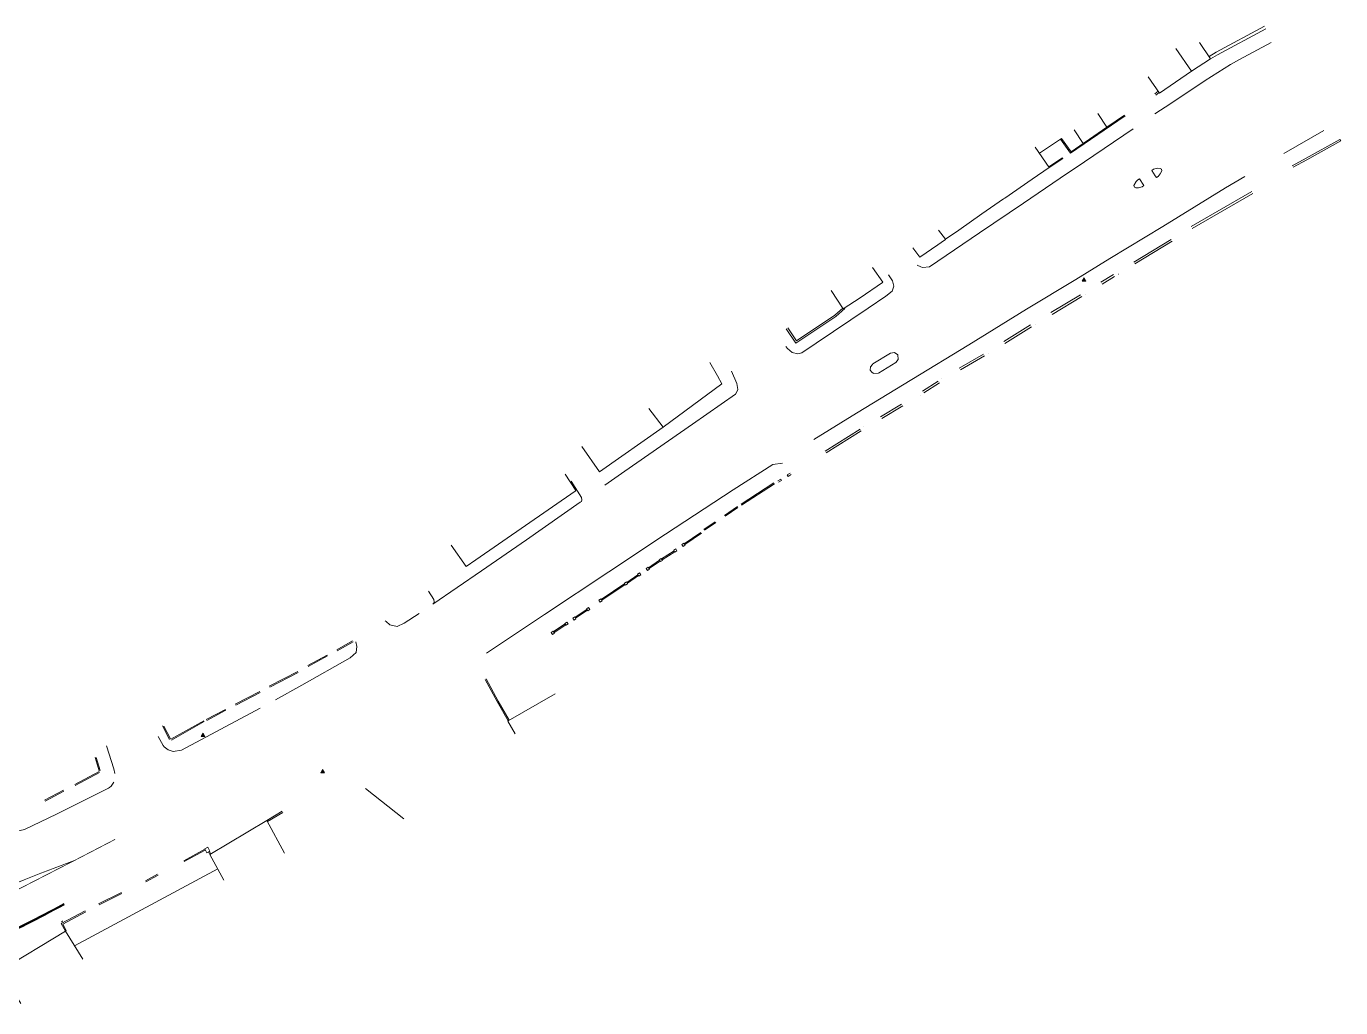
# Model space of a CAD drawing. Header units: metres. Extents: x 375221 to 375761, y 165693 to 166053.
# Drawn here: x 375574.4 to 375761.5, y 165913.7 to 166053.4 of the extents above; entities that cross this region are included whole.
import ezdxf

# ---------------------------------------------------------------- set-up
doc = ezdxf.new("R2010")
doc.units = ezdxf.units.M
doc.linetypes.add('1004', pattern=[6, 4, -2])
doc.layers.add('$03 Existing KERB', color=252, linetype='Continuous', lineweight=0)
for name, color, linetype in [('$03 Proposed kerbs', 7, 'Continuous'), ('$03 Traffic signs', 7, 'Continuous'), ('BUILDING', 8, 'Continuous'), ('CONTROL', 8, 'Continuous'), ('KERB', 7, 'Continuous'), ('WALL', 8, 'Continuous')]:
    doc.layers.add(name, color=color, linetype=linetype)

# ---------------------------------------------------------------- blocks, each defined once
blk = doc.blocks.new('Traffic sign')
at = {"layer": '$03 Traffic signs', "linetype": 'Continuous', "const_width": 0.075}
blk.add_lwpolyline([(-0.06, 0, 1), (0.06, 0, 1)], format="xyb", close=True, dxfattribs=at)
at = {"layer": '$03 Traffic signs', "linetype": 'Continuous', "const_width": 0.05}
blk.add_lwpolyline([(0.03, 0.23), (0.2, -0.12)], dxfattribs=at)

msp = doc.modelspace()

# ---------------------------------------------------------------- linework, layer by layer
at = {"layer": '$03 Existing KERB', "flags": 128}
msp.add_lwpolyline([(375586.82, 165945.77), (375586.44, 165945.22), (375586.21, 165945.04), (375586.06, 165944.92), (375578.69, 165941.21), (375574.13, 165939.04), (375573.06, 165938.79), (375572.53, 165938.85), (375572.38, 165938.9), (375569.07, 165939.91), (375566.39, 165940.95)], dxfattribs=at)
at = {"layer": '$03 Proposed kerbs', "linetype": 'Continuous'}
for points in [[(375579.7, 165928.44), (375578.88, 165928, -0.013818), (375568.47, 165922.78, 0.435534), (375568.02, 165921.39), (375568.31, 165920.87)], [(375579.75, 165928.32), (375578.94, 165927.89, -0.013818), (375568.53, 165922.67, 0.435534), (375568.13, 165921.45), (375568.42, 165920.94)]]:
    msp.add_lwpolyline(points, format="xyb", dxfattribs=at)
at = {"linetype": '1004', "const_width": 0.1}
for points in [[(375587.03, 165937.64), (375581.23, 165934.63, 0.015629), (375565.97, 165928.49), (375541.1, 165917.53), (375539.41, 165916.33)], [(375581.6, 165934.82, -0.00863), (375554.2, 165921.15, 0.022183), (375541.09, 165913.72, 10.467389)]]:
    msp.add_lwpolyline(points, format="xyb", dxfattribs=at)
at = {"layer": 'BUILDING', "color": 2, "lineweight": 0}
for p, q in [((375738.05, 166050.2), (375740.25, 166046.97)), ((375728.19, 166038.98), (375726.91, 166040.93)), ((375724.85, 166036.68), (375723.57, 166038.62)), ((375721.6, 166037.29), (375718.6, 166035.32)), ((375581.25, 165922.47), (375601.62, 165933.44))]:
    msp.add_line(p, q, dxfattribs=at)
at = {"layer": 'BUILDING', "color": 7, "lineweight": 0}
for p, q in [((375735.52, 166044.13), (375735.03, 166043.74)), ((375735.17, 166043.56), (375735.65, 166043.95))]:
    msp.add_line(p, q, dxfattribs=at)
at = {"layer": 'BUILDING', "color": 2, "lineweight": 0, "flags": 128}
for points in [[(375741.39, 166051.07), (375742.98, 166048.74), (375740.25, 166046.97), (375740.27, 166046.95), (375735.72, 166043.84), (375735.72, 166043.84), (375735.72, 166043.84), (375734.11, 166046.17)], [(375728.19, 166038.99), (375723.12, 166035.49), (375723.12, 166035.49), (375721.74, 166037.39), (375721.6, 166037.29), (375721.6, 166037.29)], [(375718.01, 166036.17), (375720.01, 166033.25), (375717.58, 166031.59), (375713.66, 166028.9), (375713.49, 166028.81), (375710.43, 166026.67), (375707.11, 166024.35), (375707.11, 166024.35), (375705.23, 166023.04), (375704.26, 166024.36), (375704.26, 166024.36)], [(375705.23, 166023.04), (375705.24, 166023.03), (375704.64, 166022.61), (375704.12, 166022.25), (375701.56, 166020.51), (375700.57, 166021.84)], [(375694.82, 166019.02), (375696.29, 166016.93), (375696.29, 166016.92), (375696.27, 166016.9), (375693.08, 166014.73), (375690.68, 166013.15), (375688.97, 166015.75)], [(375671.68, 166005.5), (375672.78, 166003.63), (375673.37, 166002.48), (375673.37, 166002.48), (375665.06, 165996.28), (375663.02, 165998.94), (375663.02, 165998.94), (375663.02, 165998.94), (375663.02, 165998.94)], [(375665.03, 165996.32), (375655.97, 165989.96), (375653.44, 165993.57)], [(375651.1, 165989.59), (375651.1, 165989.59), (375652.59, 165987.28), (375652.5, 165987.21), (375638.35, 165977.44), (375638.35, 165977.44), (375637.01, 165976.47), (375634.84, 165979.5)], [(375649.65, 165958.37), (375642.98, 165954.51), (375642.94, 165954.48), (375643.97, 165952.65)], [(375611.13, 165935.67), (375608.61, 165940.33), (375608.61, 165940.33), (375608.61, 165940.33), (375600.52, 165935.47), (375602.49, 165931.84)], [(375573.61, 165914.28), (375570.71, 165918.96), (375579.96, 165924.55), (375582.4, 165920.6)]]:
    msp.add_lwpolyline(points, dxfattribs=at)
at = {"layer": 'BUILDING', "color": 7, "lineweight": 0, "flags": 128}
for points in [[(375582.77, 165927.46), (375579.35, 165925.64), (375579.96, 165924.55)], [(375579.55, 165925.58), (375580.07, 165924.64), (375579.95, 165924.57)]]:
    msp.add_lwpolyline(points, dxfattribs=at)
at = {"layer": 'CONTROL', "color": 7, "lineweight": 0}
for p, q in [((375724.97, 166017.54), (375724.71, 166017.09)), ((375724.97, 166017.24), (375724.71, 166017.09)), ((375724.71, 166017.09), (375725.23, 166017.09)), ((375724.97, 166017.54), (375724.97, 166017.24)), ((375725.23, 166017.09), (375724.97, 166017.54)), ((375724.97, 166017.24), (375725.23, 166017.09)), ((375599.54, 165952.73), (375599.29, 165952.28)), ((375599.55, 165952.43), (375599.29, 165952.28)), ((375599.29, 165952.28), (375599.81, 165952.28)), ((375599.81, 165952.28), (375599.54, 165952.73)), ((375599.54, 165952.73), (375599.55, 165952.43)), ((375599.55, 165952.43), (375599.81, 165952.28)), ((375616.55, 165947.57), (375616.29, 165947.12)), ((375616.55, 165947.27), (375616.29, 165947.12)), ((375616.29, 165947.12), (375616.81, 165947.12)), ((375616.81, 165947.12), (375616.55, 165947.57)), ((375616.55, 165947.57), (375616.55, 165947.27)), ((375616.55, 165947.27), (375616.81, 165947.12))]:
    msp.add_line(p, q, dxfattribs=at)
at = {"layer": 'KERB', "color": 7, "lineweight": 0}
for p, q in [((375753.39, 166035.26), (375759.08, 166038.53)), ((375622.66, 165944.88), (375628.1, 165940.54))]:
    msp.add_line(p, q, dxfattribs=at)
at = {"layer": 'KERB', "color": 7, "lineweight": 0, "flags": 128}
for points in [[(375751.59, 166051.06), (375747.08, 166048.64), (375745.82, 166047.91), (375742.19, 166045.63), (375737.32, 166042.39), (375735.05, 166040.92)], [(375731.94, 166038.77), (375725.02, 166034.09), (375721.57, 166031.75), (375716.33, 166028.18), (375710.09, 166023.96), (375702.96, 166019.13), (375701.97, 166019.05), (375701.72, 166019.1), (375701.18, 166019.37)], [(375735.08, 166032.08), (375734.61, 166032.84), (375734.87, 166033.01), (375735.45, 166033.16), (375735.8, 166033.13), (375735.98, 166033.04), (375736.01, 166032.79), (375735.8, 166032.37), (375735.53, 166032), (375735.27, 166031.85), (375735.08, 166032.08)], [(375686.51, 165994.55), (375692.55, 165998.29), (375700.42, 166003.07), (375708.58, 166008.04), (375716.78, 166013.08), (375723.8, 166017.33), (375728.65, 166020.31), (375736.16, 166024.88), (375745.09, 166030.35), (375747.85, 166032)], [(375733.49, 166030.7), (375733.49, 166030.7), (375733.25, 166030.51), (375732.7, 166030.38), (375732.31, 166030.35), (375732.14, 166030.48), (375732.06, 166030.7), (375732.37, 166031.26), (375732.6, 166031.51), (375732.84, 166031.67), (375733.49, 166030.7)], [(375697.12, 166017.98), (375697.69, 166017.13), (375697.86, 166016.39), (375697.62, 166015.67), (375696.74, 166014.97), (375694.21, 166013.22), (375686.8, 166008.26), (375684.78, 166006.88), (375684.22, 166006.73), (375683.4, 166006.93), (375682.73, 166007.49), (375682.5, 166007.8)], [(375696.01, 166004.19), (375695.65, 166003.97), (375695.03, 166003.93), (375694.95, 166004), (375694.75, 166004.12), (375694.52, 166004.42), (375694.58, 166004.87), (375694.82, 166005.24), (375694.91, 166005.32), (375697.4, 166006.84), (375697.97, 166006.94), (375698.47, 166006.62), (375698.49, 166005.93), (375698.16, 166005.52), (375695.69, 166003.99)], [(375674.77, 166004.26), (375675.55, 166002.54), (375675.67, 166001.65), (375675.32, 166000.97), (375675.33, 166000.99), (375669.23, 165996.72), (375659.56, 165990.02), (375659.56, 165990.02), (375656.73, 165988.03)], [(375639.9, 165964.16), (375639.9, 165964.16), (375639.9, 165964.16), (375648.14, 165969.63), (375657.31, 165975.73), (375665.36, 165981.07), (375665.36, 165981.08), (375674.99, 165987.4), (375680.67, 165990.99), (375682.03, 165991.19)], [(375651.94, 165988.61), (375653.4, 165986.27), (375653.48, 165985.96), (375653.42, 165985.72), (375653.24, 165985.61), (375645.59, 165980.29), (375639.2, 165975.85), (375632.23, 165971.09)], [(375631.63, 165972.96), (375631.63, 165972.96), (375632.4, 165971.77), (375632.46, 165971.45), (375632.33, 165971.2), (375632.23, 165971.09)], [(375630.28, 165969.76), (375628.15, 165968.4), (375627.19, 165967.95), (375626.15, 165968.19), (375625.59, 165968.64), (375625.44, 165968.75)], [(375621.28, 165965.77), (375621.45, 165965.07), (375621.31, 165964.21), (375620.48, 165963.47), (375613.58, 165959.58), (375609.85, 165957.5), (375609.85, 165957.5)], [(375607.68, 165956.33), (375601.36, 165952.92), (375596.47, 165950.32), (375595.26, 165950.16), (375594.57, 165950.37), (375594.02, 165950.79), (375593.84, 165951.01), (375593.15, 165952.29)], [(375585.77, 165950.95), (375586.84, 165947.68), (375586.99, 165946.99)], [(375586.82, 165945.77), (375586.44, 165945.22), (375586.21, 165945.04), (375586.06, 165944.92), (375578.69, 165941.21), (375574.13, 165939.04), (375573.06, 165938.79), (375572.53, 165938.85), (375572.38, 165938.9), (375569.07, 165939.91), (375566.39, 165940.95)], [(375586.82, 165945.77), (375586.44, 165945.22), (375586.21, 165945.04), (375586.06, 165944.92), (375578.69, 165941.21), (375574.13, 165939.04), (375573.06, 165938.79), (375572.53, 165938.85), (375572.38, 165938.9), (375569.07, 165939.91), (375566.39, 165940.95)]]:
    msp.add_lwpolyline(points, dxfattribs=at)
at = {"layer": 'WALL', "color": 7, "lineweight": 0}
for p, q in [((375728.19, 166038.99), (375730.71, 166040.73)), ((375761.38, 166037.27), (375761.5, 166037.05)), ((375748.98, 166029.58), (375740.37, 166024.6)), ((375737.49, 166022.76), (375732.21, 166019.54)), ((375729.15, 166018.03), (375727.37, 166016.93)), ((375729.31, 166017.77), (375727.53, 166016.68)), ((375729.85, 166018.1), (375729.84, 166018.1)), ((375724.47, 166015.15), (375720.23, 166012.61)), ((375724.64, 166014.9), (375720.4, 166012.35)), ((375725.17, 166015.22), (375725.16, 166015.22)), ((375690.89, 166013.17), (375690.83, 166013.25)), ((375717.33, 166010.85), (375713.52, 166008.48)), ((375717.49, 166010.6), (375713.68, 166008.23)), ((375718.02, 166010.93), (375718.02, 166010.92)), ((375710.63, 166006.7), (375707.2, 166004.7)), ((375710.79, 166006.45), (375707.36, 166004.44)), ((375711.33, 166006.76), (375711.32, 166006.76)), ((375704.2, 166002.85), (375701.98, 166001.44)), ((375704.72, 166003.19), (375704.72, 166003.19)), ((375701.62, 166000.86), (375701.62, 166000.85)), ((375704.36, 166002.6), (375702.14, 166001.19)), ((375698.98, 165999.6), (375695.98, 165997.79)), ((375699.14, 165999.35), (375696.15, 165997.53)), ((375693.25, 165995.76), (375688.24, 165992.63)), ((375693.62, 165996.35), (375693.62, 165996.35)), ((375681.79, 165988.91), (375681.36, 165988.68)), ((375681.47, 165988.46), (375681.91, 165988.69)), ((375681.79, 165988.91), (375681.91, 165988.69)), ((375682.69, 165989.5), (375682.82, 165989.29)), ((375675.6, 165985), (375673.78, 165983.74)), ((375673.87, 165983.63), (375675.68, 165984.87)), ((375672.43, 165982.84), (375670.85, 165981.75)), ((375670.94, 165981.63), (375672.52, 165982.72)), ((375668.03, 165979.71), (375670.39, 165981.32)), ((375668.12, 165979.58), (375670.48, 165981.2)), ((375664.81, 165977.54), (375666.6, 165978.7)), ((375664.89, 165977.42), (375666.68, 165978.57)), ((375662.95, 165976.3), (375664.53, 165977.36)), ((375663.03, 165976.18), (375664.61, 165977.23)), ((375659.85, 165974.21), (375661.44, 165975.3)), ((375659.94, 165974.09), (375661.53, 165975.18)), ((375656.22, 165971.79), (375659.57, 165974.03)), ((375656.3, 165971.67), (375659.65, 165973.9)), ((375652.5, 165969.24), (375654.17, 165970.37)), ((375652.58, 165969.12), (375654.25, 165970.25)), ((375649.42, 165967.2), (375651.09, 165968.3)), ((375649.5, 165967.07), (375651.17, 165968.18)), ((375618.58, 165964.62), (375620.83, 165965.88)), ((375618.65, 165964.49), (375620.91, 165965.75)), ((375617.2, 165963.87), (375614.45, 165962.37)), ((375617.27, 165963.74), (375614.52, 165962.24)), ((375613.02, 165961.52), (375608.97, 165959.42)), ((375613.09, 165961.39), (375609.04, 165959.28)), ((375607.6, 165958.67), (375604.11, 165956.87)), ((375607.67, 165958.54), (375604.18, 165956.74)), ((375602.74, 165956.14), (375599.99, 165954.71)), ((375602.8, 165956.01), (375600.06, 165954.57)), ((375599.63, 165954.52), (375594.97, 165951.88)), ((375599.7, 165954.39), (375595.05, 165951.75)), ((375593.75, 165953.77), (375594.76, 165951.87)), ((375593.94, 165953.73), (375594.9, 165951.94)), ((375584.17, 165949.27), (375584.73, 165947.38)), ((375584.17, 165949.27), (375584.73, 165947.38)), ((375584.31, 165949.31), (375584.87, 165947.45)), ((375584.31, 165949.31), (375584.87, 165947.45)), ((375584.73, 165947.28), (375581.26, 165945.42)), ((375584.73, 165947.28), (375581.26, 165945.42)), ((375581.33, 165945.29), (375584.8, 165947.14)), ((375581.33, 165945.29), (375584.8, 165947.14)), ((375579.65, 165944.64), (375576.97, 165943.19)), ((375579.65, 165944.64), (375576.97, 165943.19)), ((375577.04, 165943.06), (375579.72, 165944.5)), ((375577.04, 165943.06), (375579.72, 165944.5)), ((375610.8, 165941.65), (375608.61, 165940.33)), ((375608.72, 165940.16), (375610.9, 165941.47)), ((375599.79, 165936.25), (375596.8, 165934.6)), ((375596.87, 165934.47), (375599.86, 165936.11)), ((375600.3, 165935.86), (375600.52, 165935.47)), ((375600.44, 165935.93), (375600.65, 165935.54)), ((375593.07, 165932.67), (375591.32, 165931.71)), ((375593.15, 165932.53), (375591.4, 165931.58)), ((375587.92, 165930.06), (375584.67, 165928.44)), ((375584.74, 165928.3), (375587.99, 165929.93)), ((375579.55, 165925.58), (375582.84, 165927.33))]:
    msp.add_line(p, q, dxfattribs=at)
at = {"layer": 'WALL', "color": 7, "lineweight": 0, "flags": 128}
for points in [[(375750.65, 166053.36), (375743.78, 166049.67), (375742.76, 166049.06)], [(375750.84, 166053.01), (375743.97, 166049.32), (375742.98, 166048.74)], [(375721.6, 166037.29), (375723.05, 166035.28), (375730.81, 166040.6), (375730.81, 166040.6)], [(375761.38, 166037.27), (375756.58, 166034.59), (375756.58, 166034.59), (375754.58, 166033.51), (375754.58, 166033.51)], [(375754.72, 166033.29), (375754.72, 166033.29), (375756.69, 166034.36), (375756.7, 166034.37), (375761.5, 166037.05)], [(375720, 166033.27), (375721.95, 166034.56), (375721.9, 166034.65), (375719.94, 166033.35)], [(375748.83, 166029.84), (375748.83, 166029.84), (375740.22, 166024.86), (375740.22, 166024.86), (375740.22, 166024.86)], [(375737.34, 166023.02), (375737.34, 166023.02), (375732.05, 166019.8)], [(375690.89, 166013.17), (375689.64, 166012.04), (375689.64, 166012.04), (375683.94, 166008.24), (375682.57, 166010.29)], [(375690.61, 166013.25), (375689.49, 166012.24), (375684.01, 166008.59), (375682.78, 166010.43)], [(375693.09, 165996.02), (375688.08, 165992.88), (375688.08, 165992.88), (375688.08, 165992.88)], [(375683.11, 165989.77), (375683.12, 165989.77), (375682.69, 165989.5)], [(375682.82, 165989.29), (375683.25, 165989.56), (375683.25, 165989.56)], [(375680.79, 165988.36), (375676.13, 165985.34), (375676.13, 165985.34)], [(375676.21, 165985.21), (375676.21, 165985.21), (375680.88, 165988.23)], [(375639.69, 165960.4), (375641.42, 165957.25), (375642.99, 165954.52)], [(375643.12, 165954.6), (375641.55, 165957.32), (375639.82, 165960.47)]]:
    msp.add_lwpolyline(points, dxfattribs=at)
for points in [[(375666.82, 165978.97), (375667, 165978.7), (375666.72, 165978.52), (375666.54, 165978.79), (375666.82, 165978.97)], [(375667.99, 165979.78), (375668.17, 165979.51), (375667.89, 165979.32), (375667.71, 165979.59), (375667.99, 165979.78)], [(375664.76, 165977.61), (375664.94, 165977.34), (375664.66, 165977.16), (375664.48, 165977.43), (375664.76, 165977.61)], [(375661.68, 165975.56), (375661.86, 165975.29), (375661.58, 165975.1), (375661.4, 165975.37), (375661.68, 165975.56)], [(375662.9, 165976.37), (375663.08, 165976.1), (375662.8, 165975.92), (375662.62, 165976.19), (375662.9, 165976.37)], [(375659.8, 165974.29), (375659.98, 165974.02), (375659.7, 165973.83), (375659.52, 165974.1), (375659.8, 165974.29)], [(375656.17, 165971.86), (375656.35, 165971.59), (375656.07, 165971.41), (375655.89, 165971.68), (375656.17, 165971.86)], [(375652.45, 165969.31), (375652.63, 165969.04), (375652.35, 165968.85), (375652.17, 165969.12), (375652.45, 165969.31)], [(375654.41, 165970.62), (375654.59, 165970.35), (375654.31, 165970.16), (375654.13, 165970.43), (375654.41, 165970.62)], [(375649.37, 165967.27), (375649.55, 165967), (375649.27, 165966.81), (375649.09, 165967.08), (375649.37, 165967.27)], [(375651.32, 165968.56), (375651.5, 165968.29), (375651.22, 165968.1), (375651.04, 165968.37), (375651.32, 165968.56)], [(375599.78, 165936.27), (375600.23, 165936.51), (375600.52, 165935.97), (375600.07, 165935.73), (375599.78, 165936.27)]]:
    msp.add_lwpolyline(points, close=True, dxfattribs=at)

# ---------------------------------------------------------------- block references
at = {"layer": '$03 Traffic signs', "linetype": 'Continuous'}
msp.add_blockref('Traffic sign', (375579.43, 165925.93), dxfattribs=at)

doc.saveas('drawing.dxf')
